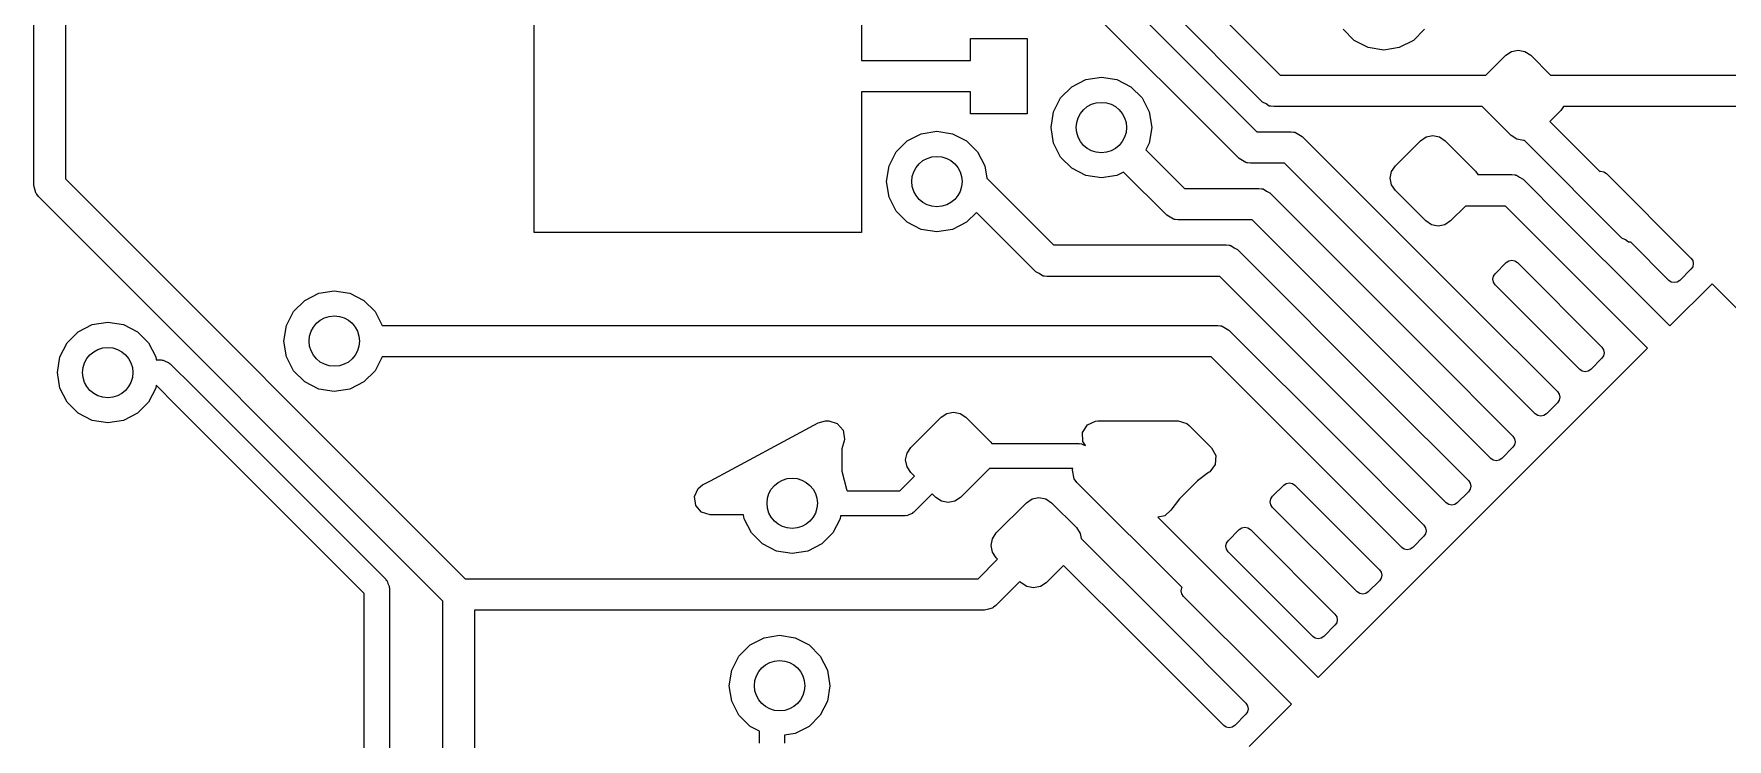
# Model space of a CAD drawing. Extents: x 3.08 to 9.53, y -3.21 to -0.59.
# Drawn here: x 3.853 to 4.383, y -1.364 to -1.144 of the extents above; entities that cross this region are included whole.
import ezdxf

# ---------------------------------------------------------------- set-up
doc = ezdxf.new("R2010")
doc.units = 0
doc.header["$MEASUREMENT"] = 0
doc.layers.add('BLACK', color=7, linetype='CONTINUOUS')

msp = doc.modelspace()

# ---------------------------------------------------------------- linework, layer by layer
at = {"layer": 'BLACK', "linetype": 'CONTINUOUS'}
for p, q in [((4.1601, -1.09841), (4.23589, -1.17419)), ((4.00984, -1.20571), (4.00984, -1.10335)), ((4.1122, -1.10335), (4.1122, -1.1519)), ((4.23037, -1.18259), (4.1517, -1.10393)), ((3.85336, -1.19096), (3.85336, -1.12396)), ((3.86321, -1.126), (3.86321, -1.18892)), ((4.21655, -1.12983), (4.24322, -1.1565)), ((4.2377, -1.1649), (4.20815, -1.13535)), ((4.26633, -1.14563), (4.26285, -1.14215)), ((4.28833, -1.14215), (4.28484, -1.14563)), ((4.14632, -1.1519), (4.14632, -1.14501)), ((4.14632, -1.14501), (4.16404, -1.14501)), ((4.16404, -1.14501), (4.16404, -1.16863)), ((4.27072, -1.14787), (4.26633, -1.14563)), ((4.27559, -1.14864), (4.27072, -1.14787)), ((4.28045, -1.14787), (4.27559, -1.14864)), ((4.28484, -1.14563), (4.28045, -1.14787)), ((4.31375, -1.15029), (4.31554, -1.1491)), ((4.31554, -1.1491), (4.31765, -1.14868)), ((4.31765, -1.14868), (4.31975, -1.1491)), ((4.31975, -1.1491), (4.32154, -1.15029)), ((4.1122, -1.1519), (4.14632, -1.1519)), ((4.30754, -1.1565), (4.31375, -1.15029)), ((4.32154, -1.15029), (4.32775, -1.1565)), ((4.178, -1.16013), (4.18239, -1.15789)), ((4.18239, -1.15789), (4.18726, -1.15712)), ((4.18726, -1.15712), (4.19213, -1.15789)), ((4.19213, -1.15789), (4.19652, -1.16013)), ((4.24322, -1.1565), (4.30754, -1.1565)), ((4.32775, -1.1565), (4.3921, -1.1565)), ((4.14632, -1.16174), (4.1122, -1.16174)), ((4.1122, -1.16174), (4.1122, -1.20571)), ((4.14632, -1.16863), (4.14632, -1.16174)), ((4.17228, -1.168), (4.17452, -1.16361)), ((4.17452, -1.16361), (4.178, -1.16013)), ((4.19652, -1.16013), (4.2, -1.16361)), ((4.2, -1.16361), (4.20224, -1.168)), ((4.23876, -1.16548), (4.2377, -1.1649)), ((4.16404, -1.16863), (4.14632, -1.16863)), ((4.17151, -1.17287), (4.17228, -1.168)), ((4.20224, -1.168), (4.20301, -1.17287)), ((4.23978, -1.16614), (4.23876, -1.16548)), ((4.24003, -1.16617), (4.23978, -1.16614)), ((4.24013, -1.16623), (4.24003, -1.16617)), ((4.24031, -1.16621), (4.24013, -1.16623)), ((4.24118, -1.16634), (4.24031, -1.16621)), ((4.30641, -1.16634), (4.24118, -1.16634)), ((4.31542, -1.17535), (4.30641, -1.16634)), ((4.33101, -1.16755), (4.32756, -1.171)), ((4.33182, -1.16634), (4.33101, -1.16755)), ((4.3921, -1.16634), (4.33182, -1.16634)), ((4.12655, -1.17702), (4.13094, -1.17479)), ((4.13094, -1.17479), (4.13581, -1.17402)), ((4.13581, -1.17402), (4.14067, -1.17479)), ((4.14067, -1.17479), (4.14506, -1.17702)), ((4.17228, -1.17773), (4.17151, -1.17287)), ((4.20301, -1.17287), (4.20224, -1.17773)), ((4.23589, -1.17419), (4.2466, -1.17419)), ((4.2466, -1.17419), (4.24747, -1.17432)), ((4.24747, -1.17432), (4.24765, -1.17431)), ((4.24765, -1.17431), (4.24775, -1.17436)), ((4.24775, -1.17436), (4.248, -1.1744)), ((4.248, -1.1744), (4.24902, -1.17505)), ((4.24902, -1.17505), (4.25008, -1.17564)), ((4.25008, -1.17564), (4.30346, -1.22901)), ((4.28881, -1.17582), (4.29092, -1.1754)), ((4.29092, -1.1754), (4.29303, -1.17582)), ((4.31721, -1.17654), (4.31542, -1.17535)), ((4.32756, -1.171), (4.34316, -1.1866)), ((4.12083, -1.1849), (4.12306, -1.18051)), ((4.12306, -1.18051), (4.12655, -1.17702)), ((4.14506, -1.17702), (4.14855, -1.18051)), ((4.14855, -1.18051), (4.15078, -1.1849)), ((4.17452, -1.18212), (4.17228, -1.17773)), ((4.20224, -1.17773), (4.20117, -1.17982)), ((4.20117, -1.17982), (4.21325, -1.19189)), ((4.27923, -1.18481), (4.28702, -1.17702)), ((4.28702, -1.17702), (4.28881, -1.17582)), ((4.29303, -1.17582), (4.29482, -1.17702)), ((4.29482, -1.17702), (4.30428, -1.18648)), ((4.31932, -1.17696), (4.31721, -1.17654)), ((4.31956, -1.17691), (4.31932, -1.17696)), ((4.35009, -1.20744), (4.31956, -1.17691)), ((4.12006, -1.18976), (4.12083, -1.1849)), ((4.15078, -1.1849), (4.15138, -1.1887)), ((4.178, -1.18561), (4.17452, -1.18212)), ((4.18239, -1.18784), (4.178, -1.18561)), ((4.23143, -1.18318), (4.23037, -1.18259)), ((4.23245, -1.18383), (4.23143, -1.18318)), ((4.2327, -1.18387), (4.23245, -1.18383)), ((4.2328, -1.18392), (4.2327, -1.18387)), ((4.23298, -1.18391), (4.2328, -1.18392)), ((4.23385, -1.18404), (4.23298, -1.18391)), ((4.24456, -1.18404), (4.23385, -1.18404)), ((4.2965, -1.23597), (4.24456, -1.18404)), ((4.27803, -1.1866), (4.27923, -1.18481)), ((3.8537, -1.19213), (3.85336, -1.19096)), ((3.86321, -1.18892), (3.98826, -1.31398)), ((4.12083, -1.19463), (4.12006, -1.18976)), ((4.15138, -1.1887), (4.17227, -1.20959)), ((4.18726, -1.18861), (4.18239, -1.18784)), ((4.19213, -1.18784), (4.18726, -1.18861)), ((4.19421, -1.18678), (4.19213, -1.18784)), ((4.20773, -1.20029), (4.19421, -1.18678)), ((4.27761, -1.18871), (4.27803, -1.1866)), ((4.27803, -1.19082), (4.27761, -1.18871)), ((4.27923, -1.19261), (4.27803, -1.19082)), ((4.30428, -1.18648), (4.30501, -1.18758)), ((4.30501, -1.18758), (4.31566, -1.18758)), ((4.31566, -1.18758), (4.31653, -1.1877)), ((4.31653, -1.1877), (4.31671, -1.18769)), ((4.31671, -1.18769), (4.31681, -1.18774)), ((4.31681, -1.18774), (4.31706, -1.18778)), ((4.31706, -1.18778), (4.31808, -1.18844)), ((4.31808, -1.18844), (4.31914, -1.18902)), ((4.31914, -1.18902), (4.3313, -1.20118)), ((4.34316, -1.1866), (4.34348, -1.18654)), ((4.34348, -1.18654), (4.34442, -1.18672)), ((4.34442, -1.18672), (4.34522, -1.18726)), ((4.34522, -1.18726), (4.37167, -1.2137)), ((3.85396, -1.19331), (3.8537, -1.19213)), ((3.85411, -1.19351), (3.85396, -1.19331)), ((3.85414, -1.19362), (3.85411, -1.19351)), ((3.85428, -1.19374), (3.85414, -1.19362)), ((3.8548, -1.19444), (3.85428, -1.19374)), ((3.9813, -1.32094), (3.8548, -1.19444)), ((4.12306, -1.19902), (4.12083, -1.19463)), ((4.21325, -1.19189), (4.23646, -1.19189)), ((4.23646, -1.19189), (4.23733, -1.19202)), ((4.23733, -1.19202), (4.23751, -1.192)), ((4.23751, -1.192), (4.23761, -1.19206)), ((4.23761, -1.19206), (4.23786, -1.19209)), ((4.23786, -1.19209), (4.23888, -1.19275)), ((4.23888, -1.19275), (4.23994, -1.19333)), ((4.23994, -1.19333), (4.28954, -1.24293)), ((4.28869, -1.20207), (4.27923, -1.19261)), ((4.12655, -1.2025), (4.12306, -1.19902)), ((4.14817, -1.1994), (4.14506, -1.2025)), ((4.16676, -1.21799), (4.14817, -1.1994)), ((4.20879, -1.20087), (4.20773, -1.20029)), ((4.20981, -1.20153), (4.20879, -1.20087)), ((4.21006, -1.20157), (4.20981, -1.20153)), ((4.21016, -1.20162), (4.21006, -1.20157)), ((4.21034, -1.20161), (4.21016, -1.20162)), ((4.21121, -1.20173), (4.21034, -1.20161)), ((4.23442, -1.20173), (4.21121, -1.20173)), ((4.28258, -1.24989), (4.23442, -1.20173)), ((4.29048, -1.20327), (4.28869, -1.20207)), ((4.29649, -1.20207), (4.2947, -1.20327)), ((4.30114, -1.19742), (4.29649, -1.20207)), ((4.31362, -1.19742), (4.30114, -1.19742)), ((4.32434, -1.20814), (4.31362, -1.19742)), ((4.3313, -1.20118), (4.3313, -1.20118)), ((4.3313, -1.20118), (4.35775, -1.22762)), ((4.1122, -1.20571), (4.00984, -1.20571)), ((4.13094, -1.20474), (4.12655, -1.2025)), ((4.13581, -1.20551), (4.13094, -1.20474)), ((4.14067, -1.20474), (4.13581, -1.20551)), ((4.14506, -1.2025), (4.14067, -1.20474)), ((4.29259, -1.20369), (4.29048, -1.20327)), ((4.2947, -1.20327), (4.29259, -1.20369)), ((4.35115, -1.20802), (4.35009, -1.20744)), ((4.17227, -1.20959), (4.22632, -1.20959)), ((4.22632, -1.20959), (4.22719, -1.20971)), ((4.22719, -1.20971), (4.22737, -1.2097)), ((4.22737, -1.2097), (4.22747, -1.20976)), ((4.22747, -1.20976), (4.22772, -1.20979)), ((4.22772, -1.20979), (4.22874, -1.21045)), ((4.22874, -1.21045), (4.2298, -1.21103)), ((4.2298, -1.21103), (4.27562, -1.25685)), ((4.35079, -1.23458), (4.32434, -1.20814)), ((4.32434, -1.20814), (4.32434, -1.20814)), ((4.35217, -1.20868), (4.35115, -1.20802)), ((4.35242, -1.20871), (4.35217, -1.20868)), ((4.35252, -1.20877), (4.35242, -1.20871)), ((4.3527, -1.20876), (4.35252, -1.20877)), ((4.35282, -1.20877), (4.3527, -1.20876)), ((4.36471, -1.22066), (4.35282, -1.20877)), ((4.16782, -1.21857), (4.16676, -1.21799)), ((4.31042, -1.21858), (4.3139, -1.2151)), ((4.3139, -1.2151), (4.3147, -1.21456)), ((4.3147, -1.21456), (4.31564, -1.21437)), ((4.31564, -1.21437), (4.31658, -1.21456)), ((4.31658, -1.21456), (4.31738, -1.2151)), ((4.31738, -1.2151), (4.34383, -1.24154)), ((4.37167, -1.21718), (4.36819, -1.22066)), ((4.37167, -1.2137), (4.3722, -1.2145)), ((4.3722, -1.21639), (4.37167, -1.21718)), ((4.3722, -1.2145), (4.37239, -1.21544)), ((4.37239, -1.21544), (4.3722, -1.21639)), ((4.16884, -1.21923), (4.16782, -1.21857)), ((4.16909, -1.21927), (4.16884, -1.21923)), ((4.16919, -1.21932), (4.16909, -1.21927)), ((4.16937, -1.21931), (4.16919, -1.21932)), ((4.17024, -1.21943), (4.16937, -1.21931)), ((4.22428, -1.21943), (4.17024, -1.21943)), ((4.26866, -1.26381), (4.22428, -1.21943)), ((4.3097, -1.22032), (4.30989, -1.21937)), ((4.30989, -1.22126), (4.3097, -1.22032)), ((4.30989, -1.21937), (4.31042, -1.21858)), ((4.31042, -1.22206), (4.30989, -1.22126)), ((4.33687, -1.2485), (4.31042, -1.22206)), ((4.36551, -1.2212), (4.36471, -1.22066)), ((4.36506, -1.23493), (4.37828, -1.22171)), ((4.36645, -1.22138), (4.36551, -1.2212)), ((4.36739, -1.2212), (4.36645, -1.22138)), ((4.36819, -1.22066), (4.36739, -1.2212)), ((4.37828, -1.22171), (4.43326, -1.27669)), ((3.93459, -1.23042), (3.93808, -1.22693)), ((3.93808, -1.22693), (3.94247, -1.22469)), ((3.94247, -1.22469), (3.94733, -1.22392)), ((3.94733, -1.22392), (3.9522, -1.22469)), ((3.9522, -1.22469), (3.95659, -1.22693)), ((3.95659, -1.22693), (3.96007, -1.23042)), ((4.35775, -1.22762), (4.35775, -1.22762)), ((4.35775, -1.22762), (4.36506, -1.23493)), ((3.87162, -1.23452), (3.87648, -1.23375)), ((3.87648, -1.23375), (3.88135, -1.23452)), ((3.93236, -1.23481), (3.93459, -1.23042)), ((3.96007, -1.23042), (3.96228, -1.23475)), ((4.30346, -1.22901), (4.30346, -1.22901)), ((4.30346, -1.22901), (4.32991, -1.25546)), ((3.86374, -1.24024), (3.86723, -1.23676)), ((3.86723, -1.23676), (3.87162, -1.23452)), ((3.88135, -1.23452), (3.88574, -1.23676)), ((3.88574, -1.23676), (3.88922, -1.24024)), ((3.93159, -1.23967), (3.93236, -1.23481)), ((3.96228, -1.23475), (4.22364, -1.23475)), ((4.22364, -1.23475), (4.22451, -1.23488)), ((4.22451, -1.23488), (4.22469, -1.23486)), ((4.22469, -1.23486), (4.22479, -1.23492)), ((4.22479, -1.23492), (4.22504, -1.23495)), ((4.22504, -1.23495), (4.22606, -1.23561)), ((4.22606, -1.23561), (4.22712, -1.23619)), ((4.22712, -1.23619), (4.2617, -1.27077)), ((4.32295, -1.26242), (4.2965, -1.23597)), ((4.2965, -1.23597), (4.2965, -1.23597)), ((4.3581, -1.24189), (4.35079, -1.23458)), ((4.35079, -1.23458), (4.35079, -1.23458)), ((3.86151, -1.24463), (3.86374, -1.24024)), ((3.88922, -1.24024), (3.89146, -1.24463)), ((3.93236, -1.24454), (3.93159, -1.23967)), ((3.93459, -1.24893), (3.93236, -1.24454)), ((3.96228, -1.24459), (3.96007, -1.24893)), ((4.2216, -1.24459), (3.96228, -1.24459)), ((4.25474, -1.27773), (4.2216, -1.24459)), ((4.25511, -1.34488), (4.3581, -1.24189)), ((4.28954, -1.24293), (4.28954, -1.24293)), ((4.28954, -1.24293), (4.31599, -1.26938)), ((4.34383, -1.24154), (4.34436, -1.24234)), ((4.34436, -1.24422), (4.34383, -1.24502)), ((4.34436, -1.24234), (4.34455, -1.24328)), ((4.34455, -1.24328), (4.34436, -1.24422)), ((3.86074, -1.2495), (3.86151, -1.24463)), ((3.86151, -1.25437), (3.86074, -1.2495)), ((3.89146, -1.24463), (3.89161, -1.24556)), ((3.89161, -1.24556), (3.89319, -1.24556)), ((3.89319, -1.24556), (3.89349, -1.24566)), ((3.89349, -1.24566), (3.8938, -1.24561)), ((3.8938, -1.24561), (3.89462, -1.24603)), ((3.89462, -1.24603), (3.8955, -1.24631)), ((3.8955, -1.24631), (3.89569, -1.24657)), ((3.89569, -1.24657), (3.89597, -1.24672)), ((3.89597, -1.24672), (3.90337, -1.25411)), ((3.93808, -1.25241), (3.93459, -1.24893)), ((3.96007, -1.24893), (3.95659, -1.25241)), ((4.30903, -1.27634), (4.28258, -1.24989)), ((4.28258, -1.24989), (4.28258, -1.24989)), ((4.33767, -1.24904), (4.33687, -1.2485)), ((4.33861, -1.24922), (4.33767, -1.24904)), ((4.33955, -1.24904), (4.33861, -1.24922)), ((4.34035, -1.2485), (4.33955, -1.24904)), ((4.34383, -1.24502), (4.34035, -1.2485)), ((3.86374, -1.25876), (3.86151, -1.25437)), ((3.89146, -1.25437), (3.88922, -1.25876)), ((3.8916, -1.25348), (3.89146, -1.25437)), ((3.8978, -1.25968), (3.8916, -1.25348)), ((3.90337, -1.25411), (3.90337, -1.25411)), ((3.90337, -1.25411), (3.96341, -1.31416)), ((3.94247, -1.25465), (3.93808, -1.25241)), ((3.94733, -1.25542), (3.94247, -1.25465)), ((3.9522, -1.25465), (3.94733, -1.25542)), ((3.95659, -1.25241), (3.9522, -1.25465)), ((3.86723, -1.26224), (3.86374, -1.25876)), ((3.88922, -1.25876), (3.88574, -1.26224)), ((3.95669, -1.31857), (3.8978, -1.25968)), ((3.8978, -1.25968), (3.8978, -1.25968)), ((4.27562, -1.25685), (4.27562, -1.25685)), ((4.27562, -1.25685), (4.30207, -1.2833)), ((4.32991, -1.25894), (4.32643, -1.26242)), ((4.32991, -1.25546), (4.33044, -1.25626)), ((4.33044, -1.25814), (4.32991, -1.25894)), ((4.33044, -1.25626), (4.33063, -1.2572)), ((4.33063, -1.2572), (4.33044, -1.25814)), ((3.87162, -1.26448), (3.86723, -1.26224)), ((3.87648, -1.26525), (3.87162, -1.26448)), ((3.88135, -1.26448), (3.87648, -1.26525)), ((3.88574, -1.26224), (3.88135, -1.26448)), ((4.06497, -1.28332), (4.09866, -1.2652)), ((4.09866, -1.2652), (4.10101, -1.26461)), ((4.10101, -1.26461), (4.10196, -1.26461)), ((4.10196, -1.26461), (4.10464, -1.2654)), ((4.10464, -1.2654), (4.10647, -1.26751)), ((4.12765, -1.27295), (4.13712, -1.26348)), ((4.13712, -1.26348), (4.13891, -1.26229)), ((4.13891, -1.26229), (4.14102, -1.26187)), ((4.14102, -1.26187), (4.14313, -1.26229)), ((4.14313, -1.26229), (4.14491, -1.26348)), ((4.14491, -1.26348), (4.15271, -1.27127)), ((4.18289, -1.26585), (4.18542, -1.26467)), ((4.18542, -1.26467), (4.18616, -1.26461)), ((4.18616, -1.26461), (4.21126, -1.26461)), ((4.21126, -1.26461), (4.21394, -1.2654)), ((4.21394, -1.2654), (4.21476, -1.26607)), ((4.29511, -1.29026), (4.26866, -1.26381)), ((4.26866, -1.26381), (4.26866, -1.26381)), ((4.32375, -1.26295), (4.32295, -1.26242)), ((4.32469, -1.26314), (4.32375, -1.26295)), ((4.32563, -1.26295), (4.32469, -1.26314)), ((4.32643, -1.26242), (4.32563, -1.26295)), ((4.10676, -1.27081), (4.10612, -1.27332)), ((4.10647, -1.26751), (4.10687, -1.27028)), ((4.10687, -1.27028), (4.10676, -1.27081)), ((4.18139, -1.26821), (4.18289, -1.26585)), ((4.18141, -1.27101), (4.18139, -1.26821)), ((4.18226, -1.27231), (4.18141, -1.27101)), ((4.21476, -1.26607), (4.22172, -1.27302)), ((4.2617, -1.27077), (4.28815, -1.29722)), ((4.31599, -1.26938), (4.31652, -1.27018)), ((4.31652, -1.27018), (4.31671, -1.27112)), ((4.10612, -1.27332), (4.10604, -1.27393)), ((4.10604, -1.27393), (4.10604, -1.27975)), ((4.12604, -1.27684), (4.12646, -1.27473)), ((4.12646, -1.27473), (4.12765, -1.27295)), ((4.15271, -1.27127), (4.15296, -1.27165)), ((4.15296, -1.27165), (4.18025, -1.27165)), ((4.18025, -1.27165), (4.18055, -1.27175)), ((4.18055, -1.27175), (4.18086, -1.2717)), ((4.18086, -1.2717), (4.18168, -1.27212)), ((4.18168, -1.27212), (4.18226, -1.27231)), ((4.22172, -1.27302), (4.22306, -1.27547)), ((4.22306, -1.27547), (4.22286, -1.27826)), ((4.30983, -1.27687), (4.30903, -1.27634)), ((4.31251, -1.27634), (4.31171, -1.27687)), ((4.31599, -1.27286), (4.31251, -1.27634)), ((4.31652, -1.27206), (4.31599, -1.27286)), ((4.31671, -1.27112), (4.31652, -1.27206)), ((4.10604, -1.27975), (4.10612, -1.28037)), ((4.10612, -1.28037), (4.10756, -1.28601)), ((4.12646, -1.27895), (4.12604, -1.27684)), ((4.12765, -1.28074), (4.12646, -1.27895)), ((4.12877, -1.28185), (4.12765, -1.28074)), ((4.15225, -1.27953), (4.14324, -1.28853)), ((4.17837, -1.27953), (4.15225, -1.27953)), ((4.1782, -1.27999), (4.17837, -1.27953)), ((4.17878, -1.2827), (4.1782, -1.27999)), ((4.22079, -1.28072), (4.21727, -1.28341)), ((4.22095, -1.28065), (4.22079, -1.28072)), ((4.22118, -1.2805), (4.22095, -1.28065)), ((4.22286, -1.27826), (4.22118, -1.2805)), ((4.28119, -1.30418), (4.25474, -1.27773)), ((4.31077, -1.27706), (4.30983, -1.27687)), ((4.31171, -1.27687), (4.31077, -1.27706)), ((4.05997, -1.28829), (4.06113, -1.28575)), ((4.06113, -1.28575), (4.06253, -1.28463)), ((4.06253, -1.28463), (4.06497, -1.28332)), ((4.10756, -1.28601), (4.10773, -1.28644)), ((4.10773, -1.28644), (4.12418, -1.28644)), ((4.12418, -1.28644), (4.12877, -1.28185)), ((4.17963, -1.28383), (4.17878, -1.2827)), ((4.21251, -1.31672), (4.17963, -1.28383)), ((4.21727, -1.28341), (4.21171, -1.28898)), ((4.24082, -1.28817), (4.2443, -1.28469)), ((4.2443, -1.28469), (4.2451, -1.28416)), ((4.2451, -1.28416), (4.24604, -1.28397)), ((4.24604, -1.28397), (4.24699, -1.28416)), ((4.24699, -1.28416), (4.24778, -1.28469)), ((4.24778, -1.28469), (4.27423, -1.31114)), ((4.30207, -1.28678), (4.29859, -1.29026)), ((4.30207, -1.2833), (4.3026, -1.2841)), ((4.3026, -1.28598), (4.30207, -1.28678)), ((4.3026, -1.2841), (4.30279, -1.28504)), ((4.30279, -1.28504), (4.3026, -1.28598)), ((4.06037, -1.29106), (4.05997, -1.28829)), ((4.0622, -1.29317), (4.06037, -1.29106)), ((4.13433, -1.28742), (4.1286, -1.29316)), ((4.13545, -1.28853), (4.13433, -1.28742)), ((4.13724, -1.28973), (4.13545, -1.28853)), ((4.13935, -1.29015), (4.13724, -1.28973)), ((4.14145, -1.28973), (4.13935, -1.29015)), ((4.14324, -1.28853), (4.14145, -1.28973)), ((4.15438, -1.29967), (4.16384, -1.29021)), ((4.16384, -1.29021), (4.16563, -1.28901)), ((4.16563, -1.28901), (4.16774, -1.28859)), ((4.16774, -1.28859), (4.16985, -1.28901)), ((4.16985, -1.28901), (4.17164, -1.29021)), ((4.17164, -1.29021), (4.17943, -1.298)), ((4.21171, -1.28898), (4.20901, -1.29249)), ((4.2401, -1.28991), (4.24029, -1.28897)), ((4.24029, -1.29085), (4.2401, -1.28991)), ((4.24029, -1.28897), (4.24082, -1.28817)), ((4.24082, -1.29165), (4.24029, -1.29085)), ((4.26727, -1.3181), (4.24082, -1.29165)), ((4.29591, -1.29079), (4.29511, -1.29026)), ((4.29685, -1.29098), (4.29591, -1.29079)), ((4.29779, -1.29079), (4.29685, -1.29098)), ((4.29859, -1.29026), (4.29779, -1.29079)), ((4.06488, -1.29396), (4.0622, -1.29317)), ((4.07537, -1.29396), (4.06488, -1.29396)), ((4.07557, -1.29524), (4.07537, -1.29396)), ((4.07781, -1.29963), (4.07557, -1.29524)), ((4.10553, -1.29524), (4.10329, -1.29963)), ((4.10568, -1.29431), (4.10553, -1.29524)), ((4.12581, -1.29431), (4.10568, -1.29431)), ((4.12612, -1.29421), (4.12581, -1.29431)), ((4.12643, -1.29426), (4.12612, -1.29421)), ((4.12725, -1.29384), (4.12643, -1.29426)), ((4.12813, -1.29356), (4.12725, -1.29384)), ((4.12831, -1.2933), (4.12813, -1.29356)), ((4.1286, -1.29316), (4.12831, -1.2933)), ((4.20709, -1.29432), (4.20496, -1.29474)), ((4.20496, -1.29474), (4.25511, -1.34488)), ((4.20901, -1.2925), (4.20709, -1.29432)), ((4.20901, -1.29249), (4.20901, -1.2925)), ((4.28815, -1.29722), (4.28868, -1.29802)), ((4.08129, -1.30311), (4.07781, -1.29963)), ((4.10329, -1.29963), (4.09981, -1.30311)), ((4.15276, -1.30357), (4.15318, -1.30146)), ((4.15318, -1.30146), (4.15438, -1.29967)), ((4.17943, -1.298), (4.18063, -1.29979)), ((4.18063, -1.29979), (4.18094, -1.30137)), ((4.18094, -1.30137), (4.20603, -1.32645)), ((4.22637, -1.30289), (4.22691, -1.30209)), ((4.22691, -1.30209), (4.23038, -1.29861)), ((4.23038, -1.29861), (4.23118, -1.29808)), ((4.23118, -1.29808), (4.23212, -1.29789)), ((4.23212, -1.29789), (4.23307, -1.29808)), ((4.23307, -1.29808), (4.23386, -1.29861)), ((4.23386, -1.29861), (4.26031, -1.32506)), ((4.28815, -1.3007), (4.28467, -1.30418)), ((4.28868, -1.2999), (4.28815, -1.3007)), ((4.28868, -1.29802), (4.28887, -1.29896)), ((4.28887, -1.29896), (4.28868, -1.2999)), ((4.08568, -1.30535), (4.08129, -1.30311)), ((4.09055, -1.30612), (4.08568, -1.30535)), ((4.09542, -1.30535), (4.09055, -1.30612)), ((4.09981, -1.30311), (4.09542, -1.30535)), ((4.1487, -1.31398), (4.1548, -1.30788)), ((4.15318, -1.30568), (4.15276, -1.30357)), ((4.15438, -1.30747), (4.15318, -1.30568)), ((4.1548, -1.30788), (4.15438, -1.30747)), ((4.22618, -1.30383), (4.22637, -1.30289)), ((4.22637, -1.30477), (4.22618, -1.30383)), ((4.22691, -1.30557), (4.22637, -1.30477)), ((4.25335, -1.33202), (4.22691, -1.30557)), ((4.28199, -1.30471), (4.28119, -1.30418)), ((4.28293, -1.3049), (4.28199, -1.30471)), ((4.28387, -1.30471), (4.28293, -1.3049)), ((4.28467, -1.30418), (4.28387, -1.30471)), ((4.17544, -1.30979), (4.16997, -1.31526)), ((4.19907, -1.33341), (4.17544, -1.30979)), ((4.27423, -1.31114), (4.27476, -1.31194)), ((4.27476, -1.31194), (4.27495, -1.31288)), ((4.27495, -1.31288), (4.27476, -1.31382)), ((3.95669, -1.44898), (3.95669, -1.31857)), ((3.96341, -1.31416), (3.96356, -1.31444)), ((3.96356, -1.31444), (3.96382, -1.31463)), ((3.96382, -1.31463), (3.9641, -1.31551)), ((3.9641, -1.31551), (3.96452, -1.31633)), ((3.96452, -1.31633), (3.96447, -1.31664)), ((3.96447, -1.31664), (3.96457, -1.31694)), ((3.96457, -1.31694), (3.96457, -1.45061)), ((3.98826, -1.31398), (4.1487, -1.31398)), ((4.16176, -1.31484), (4.15422, -1.32238)), ((4.16217, -1.31526), (4.16176, -1.31484)), ((4.16396, -1.31645), (4.16217, -1.31526)), ((4.16607, -1.31687), (4.16396, -1.31645)), ((4.16818, -1.31645), (4.16607, -1.31687)), ((4.16997, -1.31526), (4.16818, -1.31645)), ((4.21226, -1.31775), (4.21245, -1.31681)), ((4.21245, -1.31869), (4.21226, -1.31775)), ((4.21245, -1.31681), (4.21251, -1.31672)), ((4.21299, -1.31949), (4.21245, -1.31869)), ((4.26807, -1.31863), (4.26727, -1.3181)), ((4.26901, -1.31882), (4.26807, -1.31863)), ((4.26995, -1.31863), (4.26901, -1.31882)), ((4.27075, -1.3181), (4.26995, -1.31863)), ((4.27423, -1.31462), (4.27075, -1.3181)), ((4.27476, -1.31382), (4.27423, -1.31462)), ((3.9813, -1.4954), (3.9813, -1.32094)), ((4.15074, -1.32382), (3.99114, -1.32382)), ((3.99114, -1.32382), (3.99114, -1.49336)), ((4.1519, -1.32348), (4.15074, -1.32382)), ((4.15309, -1.32322), (4.1519, -1.32348)), ((4.15329, -1.32307), (4.15309, -1.32322)), ((4.1534, -1.32304), (4.15329, -1.32307)), ((4.15352, -1.3229), (4.1534, -1.32304)), ((4.15422, -1.32238), (4.15352, -1.3229)), ((4.23943, -1.34594), (4.21299, -1.31949)), ((4.20603, -1.32645), (4.23247, -1.3529)), ((4.26031, -1.32854), (4.25683, -1.33202)), ((4.26031, -1.32506), (4.26085, -1.32586)), ((4.26085, -1.32774), (4.26031, -1.32854)), ((4.26085, -1.32586), (4.26103, -1.3268)), ((4.26103, -1.3268), (4.26085, -1.32774)), ((4.07736, -1.33468), (4.08175, -1.33244)), ((4.08175, -1.33244), (4.08661, -1.33167)), ((4.08661, -1.33167), (4.09148, -1.33244)), ((4.09148, -1.33244), (4.09587, -1.33468)), ((4.22551, -1.35986), (4.19907, -1.33341)), ((4.25415, -1.33255), (4.25335, -1.33202)), ((4.25509, -1.33274), (4.25415, -1.33255)), ((4.25603, -1.33255), (4.25509, -1.33274)), ((4.25683, -1.33202), (4.25603, -1.33255)), ((4.07164, -1.34255), (4.07387, -1.33816)), ((4.07387, -1.33816), (4.07736, -1.33468)), ((4.09587, -1.33468), (4.09935, -1.33816)), ((4.09935, -1.33816), (4.10159, -1.34255)), ((4.07087, -1.34742), (4.07164, -1.34255)), ((4.10159, -1.34255), (4.10236, -1.34742)), ((4.07164, -1.35229), (4.07087, -1.34742)), ((4.10236, -1.34742), (4.10159, -1.35229)), ((4.24674, -1.35325), (4.23943, -1.34594)), ((4.23943, -1.34594), (4.23943, -1.34594)), ((4.07387, -1.35668), (4.07164, -1.35229)), ((4.10159, -1.35229), (4.09935, -1.35668)), ((4.23247, -1.3529), (4.23301, -1.3537)), ((4.23301, -1.35558), (4.23247, -1.35638)), ((4.23301, -1.3537), (4.23319, -1.35464)), ((4.23319, -1.35464), (4.23301, -1.35558)), ((4.23352, -1.36647), (4.24674, -1.35325)), ((4.07736, -1.36016), (4.07387, -1.35668)), ((4.08031, -1.36167), (4.07736, -1.36016)), ((4.09587, -1.36016), (4.09148, -1.3624)), ((4.09935, -1.35668), (4.09587, -1.36016)), ((4.22631, -1.36039), (4.22551, -1.35986)), ((4.22725, -1.36058), (4.22631, -1.36039)), ((4.22819, -1.36039), (4.22725, -1.36058)), ((4.22899, -1.35986), (4.22819, -1.36039)), ((4.23247, -1.35638), (4.22899, -1.35986)), ((4.08031, -1.36535), (4.08031, -1.36167)), ((4.09148, -1.3624), (4.08819, -1.36292)), ((4.08819, -1.36292), (4.08819, -1.36535))]:
    msp.add_line(p, q, dxfattribs=at)
at = {"layer": 'BLACK'}
for centre in [(4.18726, -1.17287), (4.13581, -1.18976), (3.94733, -1.23967), (3.87648, -1.2495), (4.09055, -1.29037), (4.08661, -1.34742)]:
    msp.add_circle(centre, 0.007874, dxfattribs=at)

doc.saveas('drawing.dxf')
